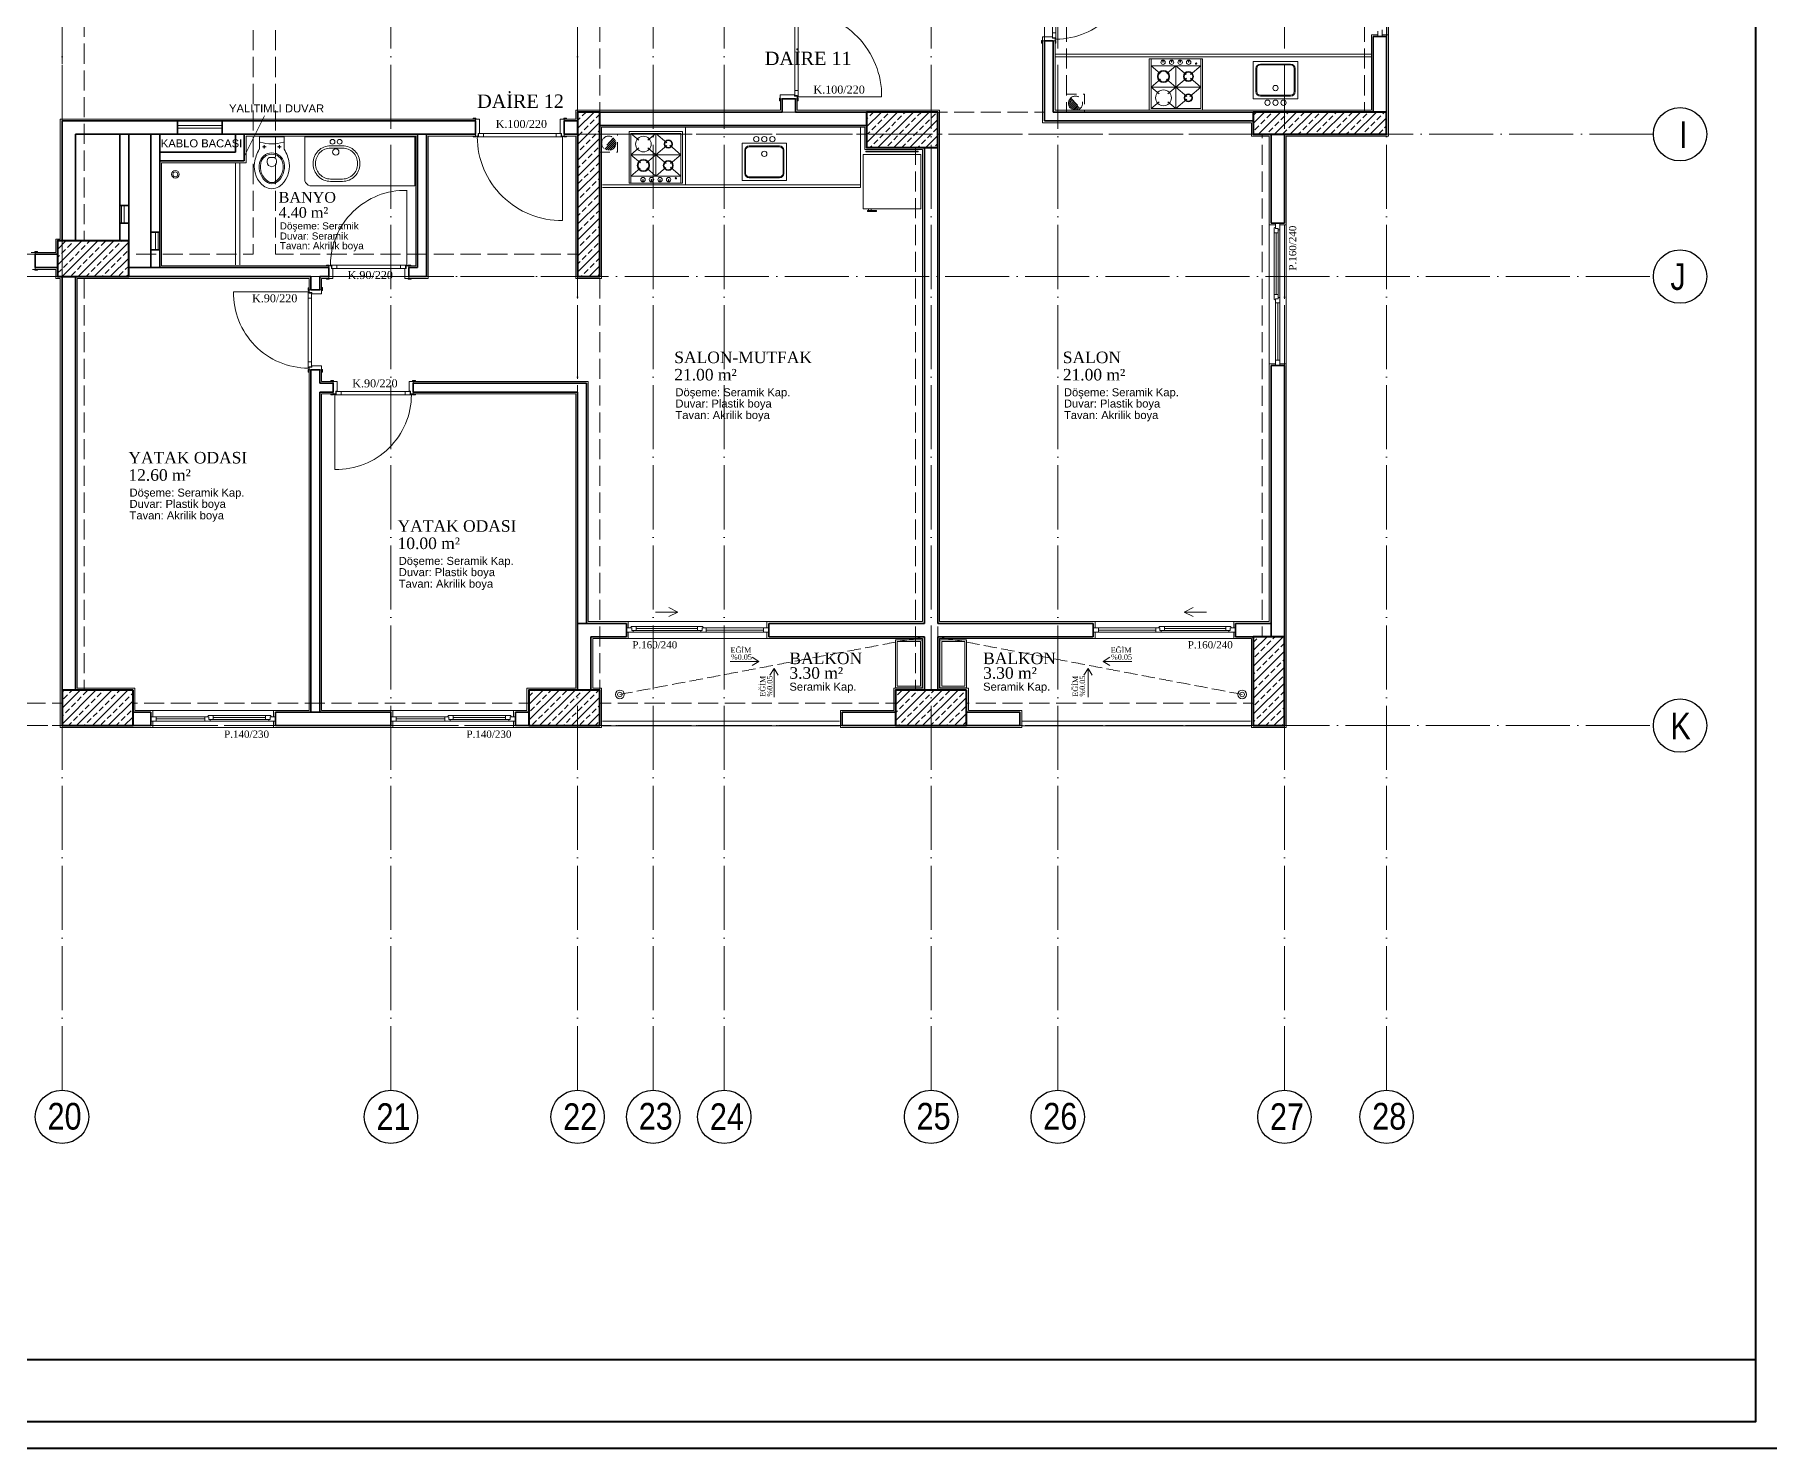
# Model space of a CAD drawing. Header units: millimetres. Extents: x 11587 to 81192, y -36083 to -25300.
# Drawn here: x 31860 to 33812, y -36083 to -34493 of the extents above; entities that cross this region are included whole.
import ezdxf

# ---------------------------------------------------------------- set-up
doc = ezdxf.new("R2010")
doc.units = ezdxf.units.MM
doc.linetypes.add('AKS', pattern=[30, 24, -3, 0, -3])
doc.linetypes.add('IZDUSUM1', pattern=[20, 7.5, -5, 7.5, 0])
for name, color, linetype, lineweight in [('rtm-aks balon', 20, 'Continuous', 25), ('rtm-aks balon yazı', 7, 'Continuous', 20), ('rtm-aks yeni', 7, 'AKS', 20), ('rtm-antet-02', 140, 'Continuous', 40), ('rtm-cam', 141, 'Continuous', 9), ('rtm-duv tugla', 22, 'Continuous', 35), ('rtm-izdusum-üst ince', 8, 'IZDUSUM1', 5), ('rtm-kapı-ahsap', 35, 'Continuous', 13), ('rtm-mhl-yazı-adı', 150, 'Continuous', 30), ('rtm-mhl-yazı-m2', 7, 'Continuous', 20), ('rtm-mhl-yazı-malzeme', 253, 'Continuous', 13), ('rtm-pen-ahsap', 35, 'Continuous', 13), ('rtm-plan katmanı-05', 205, 'Continuous', 20), ('rtm-plan katmanı-07', 135, 'Continuous', 9), ('rtm-sembol ok', 7, 'Continuous', 20), ('rtm-sıva', 252, 'Continuous', 15), ('rtm-tarama-betonarme', 51, 'Continuous', 15), ('rtm-tas_betonarme', 50, 'Continuous', 40), ('rtm-tefris vitrifiye', 9, 'Continuous', 9)]:
    doc.layers.add(name, color=color, linetype=linetype, lineweight=lineweight)
doc.styles.add('AKSYAZI', font='ARIALN.TTF')
doc.styles.add('ARIAL', font='times.ttf')
doc.styles.get("Standard").update_dxf_attribs({"font": 'arial.ttf'})
doc.styles.add('VAZ-OLCU', font='times.ttf', dxfattribs={"height": 60})
pattern_1 = [(45, (9316.351, 20249.116), (-8.980256, 8.980256), []), (45, (9325.331, 20249.116), (-8.980256, 8.980256), [6.35, -3.175])]

# ---------------------------------------------------------------- blocks, each defined once
blk = doc.blocks.new('KİRİŞA')
at = {"layer": 'rtm-izdusum-üst ince', "ltscale": 1.5}
for points in [[(21829.4, -54829.2), (21829.4, -54569.2)], [(21854.4, -54829.2), (21854.4, -54569.2)], [(22189.4, -54829.2), (22189.4, -54579.2)], [(22214.4, -54829.2), (22214.4, -54579.2)], [(23294.4, -54974.2), (23294.4, -54689.2)], [(23319.4, -54974.2), (23319.4, -54689.2)], [(22714.4, -54829.2), (22714.4, -54709.2)], [(22739.4, -54829.2), (22739.4, -54709.2)], [(23079.4, -54989.2), (23079.4, -54709.2)], [(23104.4, -54989.2), (23104.4, -54709.2)], [(21979.4, -54829.2), (22189.4, -54829.2)], [(22214.4, -54829.2), (22334.4, -54829.2)], [(22414.4, -54829.2), (22714.4, -54829.2)], [(21944.4, -55419.2), (21944.4, -54854.2)], [(21969.4, -55419.2), (21969.4, -54854.2)], [(21979.4, -54854.2), (22334.4, -54854.2)], [(22414.4, -54854.2), (22714.4, -54854.2)], [(22334.4, -55479.2), (22334.4, -54869.2)], [(22359.4, -55479.2), (22359.4, -54869.2)], [(22739.4, -54989.2), (23079.4, -54989.2)], [(23104.4, -54989.2), (23244.4, -54989.2)], [(23324.4, -54989.2), (23554.4, -54989.2)], [(22714.4, -55479.2), (22714.4, -55014.2)], [(22739.4, -55479.2), (22739.4, -55014.2)], [(22739.4, -55014.2), (23244.4, -55014.2)], [(23294.4, -55479.2), (23294.4, -55014.2)], [(23319.4, -55479.2), (23319.4, -55014.2)], [(23324.4, -55014.2), (23554.4, -55014.2)], [(21979.4, -55494.2), (22301.9, -55494.2)], [(22381.9, -55494.2), (22714.4, -55494.2)], [(22794.4, -55494.2), (23239.4, -55494.2)], [(23319.4, -55494.2), (23554.4, -55494.2)], [(21979.4, -55519.2), (22301.9, -55519.2)], [(22381.9, -55519.2), (22714.4, -55519.2)], [(22794.4, -55519.2), (23239.4, -55519.2)], [(23319.4, -55519.2), (23554.4, -55519.2)]]:
    blk.add_lwpolyline(points, dxfattribs=at)
blk = doc.blocks.new('rty')
at = {"layer": 'rtm-kapı-ahsap'}
for p, q in [((-58244.9, -62700.3), (-58243.8, -62700.3)), ((-58244.9, -62703.4), (-58244.9, -62700.3)), ((-58243.8, -62703.4), (-58244.9, -62703.4)), ((-58243.8, -62700.3), (-58243.8, -62703.4)), ((-58243.8, -62707.4), (-58243.8, -62702.9)), ((-58229.8, -62702.9), (-58243.8, -62702.9)), ((-58232.8, -62707.4), (-58243.8, -62707.4)), ((-58232.8, -62705.9), (-58232.8, -62707.4)), ((-58229.8, -62705.9), (-58232.8, -62705.9)), ((-58232.6, -62706.4), (-58232.6, -62789.4)), ((-58232.6, -62706.4), (-58229.7, -62706.4)), ((-58229.8, -62700.4), (-58229.8, -62703.4)), ((-58228.8, -62700.4), (-58229.8, -62700.4)), ((-58229.8, -62702.9), (-58229.8, -62705.9)), ((-58229.8, -62703.4), (-58228.8, -62703.4)), ((-58229.8, -62704.9), (-58228.8, -62704.9)), ((-58229.7, -62706.4), (-58229.7, -62704.9)), ((-58228.8, -62703.4), (-58228.8, -62700.4)), ((-58228.8, -62790.9), (-58228.8, -62704.9)), ((-58144.8, -62704.9), (-58228.8, -62704.9)), ((-58228.8, -62712), (-58232.6, -62712)), ((-58228.8, -62783.7), (-58232.6, -62783.7)), ((-58243.8, -62792.3), (-58244.9, -62792.3)), ((-58244.9, -62792.3), (-58244.9, -62795.4)), ((-58244.9, -62795.4), (-58243.8, -62795.4)), ((-58243.8, -62788.4), (-58243.8, -62792.9)), ((-58232.8, -62788.4), (-58243.8, -62788.4)), ((-58243.8, -62795.4), (-58243.8, -62792.3)), ((-58229.8, -62792.9), (-58243.8, -62792.9)), ((-58232.8, -62789.9), (-58232.8, -62788.4)), ((-58229.8, -62789.9), (-58232.8, -62789.9)), ((-58232.6, -62789.4), (-58229.7, -62789.4)), ((-58229.8, -62792.9), (-58229.8, -62789.9)), ((-58229.8, -62790.9), (-58228.8, -62790.9)), ((-58229.8, -62795.4), (-58229.8, -62792.3)), ((-58229.8, -62792.3), (-58228.8, -62792.3)), ((-58228.8, -62795.4), (-58229.8, -62795.4)), ((-58229.7, -62789.4), (-58229.7, -62790.9)), ((-58228.8, -62792.3), (-58228.8, -62795.4))]:
    blk.add_line(p, q, dxfattribs=at)
at = {"layer": 'rtm-kapı-ahsap', "const_width": 0.392}
blk.add_lwpolyline([(-58229.2, -62703.9, 1), (-58229.2, -62704.5, 1)], format="xyb", close=True, dxfattribs=at)
at = {"layer": 'rtm-kapı-ahsap'}
blk.add_arc((-58229.1, -62706.6), 84.3, 270.2011, 1.1472, dxfattribs=at)
blk = doc.blocks.new('K-100')
at = {"layer": 'rtm-kapı-ahsap'}
for p, q in [((-34308.1, -13702.2), (-34307, -13702.2)), ((-34308.1, -13705.4), (-34308.1, -13702.2)), ((-34307, -13705.4), (-34308.1, -13705.4)), ((-34307, -13702.2), (-34307, -13705.4)), ((-34307, -13709.3), (-34307, -13704.8)), ((-34288, -13704.8), (-34307, -13704.8)), ((-34291, -13709.3), (-34307, -13709.3)), ((-34288, -13707.8), (-34291, -13707.8)), ((-34291, -13707.8), (-34291, -13709.3)), ((-34290.8, -13801.3), (-34290.8, -13708.3)), ((-34290.8, -13708.3), (-34287.9, -13708.3)), ((-34287, -13713.9), (-34290.8, -13713.9)), ((-34288, -13702.3), (-34288, -13705.4)), ((-34287, -13702.3), (-34288, -13702.3)), ((-34288, -13704.8), (-34288, -13707.8)), ((-34288, -13705.4), (-34287, -13705.4)), ((-34288, -13706.8), (-34287, -13706.8)), ((-34287.9, -13708.3), (-34287.9, -13706.8)), ((-34287, -13705.4), (-34287, -13702.3)), ((-34287, -13706.8), (-34287, -13802.8)), ((-34307, -13804.2), (-34308.1, -13804.2)), ((-34308.1, -13804.2), (-34308.1, -13807.3)), ((-34308.1, -13807.3), (-34307, -13807.3)), ((-34307, -13800.3), (-34307, -13804.8)), ((-34291, -13800.3), (-34307, -13800.3)), ((-34307, -13807.3), (-34307, -13804.2)), ((-34288, -13804.8), (-34307, -13804.8)), ((-34291, -13801.8), (-34291, -13800.3)), ((-34288, -13801.8), (-34291, -13801.8)), ((-34287, -13795.6), (-34290.8, -13795.6)), ((-34290.8, -13801.3), (-34287.9, -13801.3)), ((-34288, -13804.8), (-34288, -13801.8)), ((-34288, -13802.8), (-34287, -13802.8)), ((-34288, -13807.3), (-34288, -13804.2)), ((-34288, -13804.2), (-34287, -13804.2)), ((-34287, -13807.3), (-34288, -13807.3)), ((-34287.9, -13801.3), (-34287.9, -13802.8)), ((-34193, -13802.8), (-34287, -13802.8)), ((-34287, -13804.2), (-34287, -13807.3))]:
    blk.add_line(p, q, dxfattribs=at)
at = {"layer": 'rtm-kapı-ahsap', "const_width": 0.392}
blk.add_lwpolyline([(-34287.4, -13803.7, -1), (-34287.4, -13803.1, -1)], format="xyb", close=True, dxfattribs=at)
at = {"layer": 'rtm-kapı-ahsap'}
blk.add_arc((-34287.9, -13801.7), 94.9, 359.3332, 89.4605, dxfattribs=at)

msp = doc.modelspace()

# ---------------------------------------------------------------- hatches: boundary and pattern name
at = {"layer": 'rtm-izdusum-üst ince', "ltscale": 1.5}
h = msp.add_hatch(dxfattribs=at)
h.set_pattern_fill('ANSI31', color=256, scale=0.5, angle=180, style=0)
h.set_pattern_definition([(225, (32730.1749, -32985.134), (1.122532, -1.122532), [])])
edge = h.paths.add_edge_path()
edge.add_arc((33031.19, -34570.13), 8, 492.76259, 672.76259)
edge.add_line((33036.62, -34576.01), (33025.76, -34564.26))
h = msp.add_hatch(dxfattribs=at)
h.set_pattern_fill('ANSI31', color=256, scale=0.5, angle=180, style=0)
h.set_pattern_definition([(225, (27255.5832, -34455.134), (1.122532, -1.122532), [])])
edge = h.paths.add_edge_path()
edge.add_arc((32506.19, -34615.13), 8, 227.23741, 407.23741, ccw=False)
edge.add_line((32500.76, -34621.01), (32511.62, -34609.26))
at = {"layer": 'rtm-tarama-betonarme'}
h = msp.add_hatch(dxfattribs=at)
h.set_pattern_fill('ANSI33', color=256, scale=2, style=0)
h.set_pattern_definition(pattern_1)
h.paths.add_polyline_path([(32496.19, -34765.13), (32496.19, -34580.13), (32471.19, -34580.13), (32471.19, -34765.13)])
h = msp.add_hatch(dxfattribs=at)
h.set_pattern_fill('ANSI33', color=256, scale=2, style=0)
h.set_pattern_definition(pattern_1)
h.paths.add_polyline_path([(32876.19, -34620.13), (32876.19, -34580.13), (32796.19, -34580.13), (32796.19, -34620.13)])
h = msp.add_hatch(dxfattribs=at)
h.set_pattern_fill('ANSI33', color=256, scale=2, style=0)
h.set_pattern_definition(pattern_1)
h.paths.add_polyline_path([(33381.19, -34580.13), (33231.19, -34580.13), (33231.19, -34605.13), (33381.19, -34605.13)])
h = msp.add_hatch(dxfattribs=at)
h.set_pattern_fill('ANSI33', color=256, scale=2, style=0)
h.set_pattern_definition(pattern_1)
h.paths.add_polyline_path([(31886.19, -34765.13), (31966.19, -34765.13), (31966.19, -34725.13), (31886.19, -34725.13)])
h = msp.add_hatch(dxfattribs=at)
h.set_pattern_fill('ANSI33', color=256, scale=2, style=0)
h.set_pattern_definition(pattern_1)
h.paths.add_polyline_path([(33266.19, -35170.13), (33231.19, -35170.13), (33231.19, -35270.13), (33266.19, -35270.13)])
h = msp.add_hatch(dxfattribs=at)
h.set_pattern_fill('ANSI33', color=256, scale=2, style=0)
h.set_pattern_definition(pattern_1)
h.paths.add_polyline_path([(31891.19, -35270.13), (31971.19, -35270.13), (31971.19, -35230.13), (31891.19, -35230.13)])
h = msp.add_hatch(dxfattribs=at)
h.set_pattern_fill('ANSI33', color=256, scale=2, style=0)
h.set_pattern_definition(pattern_1)
h.paths.add_polyline_path([(32416.19, -35270.13), (32496.19, -35270.13), (32496.19, -35230.13), (32416.19, -35230.13)])
h = msp.add_hatch(dxfattribs=at)
h.set_pattern_fill('ANSI33', color=256, scale=2, style=0)
h.set_pattern_definition(pattern_1)
h.paths.add_polyline_path([(32908.69, -35270.13), (32908.69, -35230.13), (32828.69, -35230.13), (32828.69, -35270.13)])

# ---------------------------------------------------------------- linework, layer by layer
at = {"layer": 'rtm-aks balon'}
for centre in [(33711.19, -34605.13), (33711.19, -34765.13), (33711.19, -35270.13), (31891.19, -35710.13), (32261.19, -35710.13), (32471.19, -35710.13), (32556.19, -35710.13), (32636.19, -35710.13), (32868.69, -35710.13), (33011.19, -35710.13), (33266.19, -35710.13), (33381.19, -35710.13)]:
    msp.add_circle(centre, 30, dxfattribs=at)
at = {"layer": 'rtm-aks yeni', "ltscale": 3}
for p, q in [((31891.19, -35680.13), (31891.19, -31980.13)), ((32261.19, -35680.13), (32261.19, -31980.13)), ((32471.19, -35680.13), (32471.19, -31980.13)), ((32556.19, -35680.13), (32556.19, -31980.13)), ((32636.19, -35680.13), (32636.19, -31980.13)), ((32868.69, -35680.13), (32868.69, -31980.13)), ((33011.19, -35680.13), (33011.19, -31980.13)), ((33266.19, -35680.13), (33266.19, -31980.13)), ((33381.19, -35680.13), (33381.19, -31980.13)), ((33681.19, -34605.13), (32471.19, -34605.13)), ((25316.19, -34765.13), (33681.19, -34765.13)), ((25316.19, -35270.13), (33681.19, -35270.13))]:
    msp.add_line(p, q, dxfattribs=at)
at = {"layer": 'rtm-antet-02'}
for points in [[(25171.61, -31582.89), (25171.61, -36082.89), (33826.61, -36082.89), (33826.61, -31582.89), (25171.61, -31582.89)], [(25201.61, -35982.89), (33796.61, -35982.89)]]:
    msp.add_lwpolyline(points, dxfattribs=at)
msp.add_lwpolyline([(25201.61, -31612.89), (25201.61, -36052.89), (33796.61, -36052.89), (33796.61, -31612.89)], close=True, dxfattribs=at)
at = {"layer": 'rtm-cam'}
for p, q in [((33256.94, -34716.13), (33256.94, -34785.13)), ((33258.69, -34794.63), (33258.69, -34859.13)), ((32537.19, -35160.88), (32606.19, -35160.88)), ((32615.69, -35162.63), (32680.19, -35162.63)), ((33121.69, -35162.63), (33057.19, -35162.63)), ((33200.19, -35160.88), (33131.19, -35160.88)), ((32051.69, -35262.63), (31997.19, -35262.63)), ((32120.19, -35260.88), (32061.19, -35260.88)), ((32321.69, -35262.63), (32267.19, -35262.63)), ((32390.19, -35260.88), (32331.19, -35260.88))]:
    msp.add_line(p, q, dxfattribs=at)
at = {"layer": 'rtm-duv tugla'}
for points in [[(33366.19, -34580.13), (33366.19, -34495.13)], [(33366.19, -34495.13), (33381.19, -34495.13)], [(33381.19, -34580.13), (33381.19, -34495.13)], [(32996.19, -34590.13), (32996.19, -34500.13)], [(32996.19, -34500.13), (33006.19, -34500.13)], [(33006.19, -34580.13), (33006.19, -34500.13)], [(32701.19, -34580.13), (32701.19, -34565.13)], [(32716.19, -34565.13), (32701.19, -34565.13)], [(32716.19, -34580.13), (32716.19, -34565.13)], [(31891.19, -34725.13), (31891.19, -34590.13)], [(31891.19, -34590.13), (32356.19, -34590.13)], [(32021.19, -34605.13), (32021.19, -34590.13)], [(32071.19, -34605.13), (32071.19, -34590.13)], [(32356.19, -34605.13), (32356.19, -34590.13)], [(32456.19, -34590.13), (32471.19, -34590.13)], [(32456.19, -34605.13), (32456.19, -34590.13)], [(32701.19, -34580.13), (32496.19, -34580.13)], [(32796.19, -34580.13), (32716.19, -34580.13)], [(33231.19, -34590.13), (32996.19, -34590.13)], [(33231.19, -34580.13), (33006.19, -34580.13)], [(31906.19, -34725.13), (31906.19, -34605.13)], [(31906.19, -34605.13), (32356.19, -34605.13)], [(31956.19, -34725.13), (31956.19, -34605.13)], [(31966.19, -34725.13), (31966.19, -34605.13)], [(31991.19, -34605.13), (31991.19, -34755.13)], [(32001.19, -34605.13), (32001.19, -34755.13)], [(32086.19, -34625.13), (32086.19, -34605.13)], [(32096.19, -34635.13), (32096.19, -34605.13)], [(32291.19, -34755.13), (32291.19, -34605.13)], [(32301.19, -34765.13), (32301.19, -34605.13)], [(32456.19, -34605.13), (32471.19, -34605.13)], [(32796.19, -34595.13), (32496.19, -34595.13)], [(33251.19, -34605.13), (33251.19, -34705.13)], [(33266.19, -34605.13), (33266.19, -34705.13)], [(32001.19, -34625.13), (32086.19, -34625.13)], [(32861.19, -34620.13), (32861.19, -35155.13)], [(32876.19, -34620.13), (32876.19, -35155.13)], [(32001.19, -34635.13), (32096.19, -34635.13)], [(31966.19, -34685.13), (31956.19, -34685.13)], [(31966.19, -34705.13), (31956.19, -34705.13)], [(33266.19, -34705.13), (33251.19, -34705.13)], [(31991.19, -34715.13), (32001.19, -34715.13)], [(31861.19, -34740.13), (31886.19, -34740.13)], [(31861.19, -34740.13), (31861.19, -34755.13)], [(31991.19, -34735.13), (32001.19, -34735.13)], [(31861.19, -34755.13), (31886.19, -34755.13)], [(31891.19, -35230.13), (31891.19, -34765.13)], [(31906.19, -35230.13), (31906.19, -34765.13)], [(31966.19, -34755.13), (32191.19, -34755.13)], [(31966.19, -34765.13), (32171.19, -34765.13)], [(32171.19, -34780.13), (32171.19, -34765.13)], [(32181.19, -34765.13), (32191.19, -34765.13)], [(32181.19, -34780.13), (32181.19, -34765.13)], [(32191.19, -34765.13), (32191.19, -34755.13)], [(32281.19, -34755.13), (32291.19, -34755.13)], [(32281.19, -34765.13), (32281.19, -34755.13)], [(32281.19, -34765.13), (32301.19, -34765.13)], [(32181.19, -34780.13), (32171.19, -34780.13)], [(33266.19, -34865.13), (33251.19, -34865.13)], [(33251.19, -34865.13), (33251.19, -35170.13)], [(33266.19, -34865.13), (33266.19, -35170.13)], [(32171.19, -35255.13), (32171.19, -34870.13)], [(32181.19, -34870.13), (32171.19, -34870.13)], [(32181.19, -34885.13), (32181.19, -34870.13)], [(32181.19, -34885.13), (32181.19, -34870.13)], [(32196.19, -34885.13), (32181.19, -34885.13)], [(32196.19, -34885.13), (32196.19, -34895.13)], [(32481.19, -34885.13), (32286.19, -34885.13)], [(32286.19, -34885.13), (32286.19, -34895.13)], [(32481.19, -35155.13), (32481.19, -34885.13)], [(32196.19, -34895.13), (32181.19, -34895.13)], [(32181.19, -35255.13), (32181.19, -34895.13)], [(32471.19, -34895.13), (32286.19, -34895.13)], [(32471.19, -35155.13), (32471.19, -34895.13)], [(32471.19, -35155.13), (32526.19, -35155.13)], [(32471.19, -35155.13), (32471.19, -35230.13)], [(32526.19, -35170.13), (32526.19, -35155.13)], [(32686.19, -35155.13), (32861.19, -35155.13)], [(32686.19, -35170.13), (32686.19, -35155.13)], [(33051.19, -35155.13), (32876.19, -35155.13)], [(33051.19, -35170.13), (33051.19, -35155.13)], [(33251.19, -35155.13), (33211.19, -35155.13)], [(33211.19, -35170.13), (33211.19, -35155.13)], [(32486.19, -35170.13), (32526.19, -35170.13)], [(32486.19, -35170.13), (32486.19, -35230.13)], [(32686.19, -35170.13), (32861.19, -35170.13)], [(32861.19, -35170.13), (32861.19, -35230.13)], [(32876.19, -35170.13), (32876.19, -35230.13)], [(33051.19, -35170.13), (32876.19, -35170.13)], [(33251.19, -35170.13), (33211.19, -35170.13)], [(31991.19, -35255.13), (31971.19, -35255.13)], [(31991.19, -35255.13), (31991.19, -35270.13)], [(32261.19, -35255.13), (32131.19, -35255.13)], [(32131.19, -35255.13), (32131.19, -35270.13)], [(32261.19, -35255.13), (32261.19, -35270.13)], [(32416.19, -35255.13), (32401.19, -35255.13)], [(32401.19, -35255.13), (32401.19, -35270.13)], [(32828.69, -35270.13), (32768.69, -35270.13), (32768.69, -35255.13), (32828.69, -35255.13)], [(32908.69, -35270.13), (32968.69, -35270.13), (32968.69, -35255.13), (32908.69, -35255.13)], [(31991.19, -35270.13), (31971.19, -35270.13)], [(32261.19, -35270.13), (32131.19, -35270.13)], [(32416.19, -35270.13), (32401.19, -35270.13)]]:
    msp.add_lwpolyline(points, dxfattribs=at)
at = {"layer": 'rtm-izdusum-üst ince', "ltscale": 1.5}
for points in [[(33021.19, -34580.13), (33021.19, -34560.13), (33041.19, -34560.13), (33041.19, -34580.13), (33021.19, -34580.13)], [(33025.76, -34564.26), (33036.62, -34576.01)], [(32516.19, -34625.13), (32516.19, -34605.13), (32496.19, -34605.13), (32496.19, -34625.13), (32516.19, -34625.13)], [(32511.62, -34609.26), (32500.76, -34621.01)]]:
    msp.add_lwpolyline(points, dxfattribs=at)
at = {"layer": 'rtm-izdusum-üst ince'}
for points in [[(32861.19, -35170.13), (32518.69, -35235.13)], [(32876.19, -35170.13), (33218.69, -35235.13)]]:
    msp.add_lwpolyline(points, dxfattribs=at)
at = {"layer": 'rtm-izdusum-üst ince', "ltscale": 1.5}
for centre in [(33031.19, -34570.13), (32506.19, -34615.13)]:
    msp.add_circle(centre, 8, dxfattribs=at)
at = {"layer": 'rtm-kapı-ahsap'}
for p, q in [((31856.69, -34738.13), (31861.19, -34738.13)), ((31860.62, -34738.13), (31860.62, -34736.98)), ((31860.62, -34736.98), (31863.74, -34736.98)), ((31863.74, -34738.13), (31860.62, -34738.13)), ((31861.19, -34757.13), (31861.19, -34738.13)), ((31863.74, -34736.98), (31863.74, -34738.13)), ((31861.19, -34757.13), (31858.19, -34757.13)), ((31863.69, -34757.13), (31860.62, -34757.13)), ((31860.62, -34757.13), (31860.62, -34758.11)), ((31860.62, -34758.11), (31863.69, -34758.11)), ((31863.69, -34758.11), (31863.69, -34757.13))]:
    msp.add_line(p, q, dxfattribs=at)
for points in [[(32071.19, -34595.13), (32021.19, -34595.13)], [(32071.19, -34598.13), (32021.19, -34598.13)], [(31958.19, -34705.13), (31958.19, -34685.13)], [(31961.19, -34705.13), (31961.19, -34685.13)], [(31996.19, -34735.13), (31996.19, -34715.13)], [(31999.19, -34735.13), (31999.19, -34715.13)]]:
    msp.add_lwpolyline(points, dxfattribs=at)
at = {"layer": 'rtm-pen-ahsap'}
for p, q in [((33371.19, -34495.13), (33371.19, -34489.13)), ((33376.19, -34487.63), (33376.19, -34495.13)), ((33254.69, -34710.5), (33254.69, -34716.13)), ((33256.19, -34705.13), (33256.19, -34711.13)), ((33261.19, -34712.63), (33261.19, -34705.13)), ((33254.69, -34785.13), (33254.69, -34716.13)), ((33259.19, -34716.13), (33254.69, -34716.13)), ((33259.19, -34711.13), (33256.19, -34711.13)), ((33259.19, -34711.13), (33259.19, -34716.13)), ((33261.19, -34712.63), (33259.19, -34712.63)), ((33259.19, -34785.13), (33259.19, -34716.13)), ((33254.69, -34790.77), (33254.69, -34785.13)), ((33259.19, -34785.13), (33254.69, -34785.13)), ((33259.19, -34790.13), (33259.19, -34785.13)), ((33259.19, -34788.63), (33261.19, -34788.63)), ((33261.19, -34796.13), (33261.19, -34788.63)), ((33256.19, -34790.13), (33256.19, -34794.63)), ((33259.19, -34790.13), (33256.19, -34790.13)), ((33256.19, -34854.13), (33256.19, -34794.63)), ((33261.19, -34794.63), (33256.19, -34794.63)), ((33261.19, -34796.13), (33261.19, -34865.13)), ((33256.19, -34854.13), (33256.19, -34859.77)), ((33261.19, -34859.13), (33256.19, -34859.13)), ((33256.19, -34865.13), (33256.19, -34859.13)), ((32531.56, -35158.63), (32537.19, -35158.63)), ((32606.19, -35158.63), (32537.19, -35158.63)), ((32537.19, -35163.13), (32537.19, -35158.63)), ((32611.83, -35158.63), (32606.19, -35158.63)), ((32606.19, -35163.13), (32606.19, -35158.63)), ((33125.56, -35158.63), (33131.19, -35158.63)), ((33131.19, -35158.63), (33200.19, -35158.63)), ((33131.19, -35163.13), (33131.19, -35158.63)), ((33205.83, -35158.63), (33200.19, -35158.63)), ((33200.19, -35163.13), (33200.19, -35158.63)), ((32526.19, -35160.13), (32532.19, -35160.13)), ((32533.69, -35165.13), (32526.19, -35165.13)), ((32532.19, -35163.13), (32532.19, -35160.13)), ((32532.19, -35163.13), (32537.19, -35163.13)), ((32533.69, -35165.13), (32533.69, -35163.13)), ((32606.19, -35163.13), (32537.19, -35163.13)), ((32611.19, -35163.13), (32606.19, -35163.13)), ((32609.69, -35163.13), (32609.69, -35165.13)), ((32617.19, -35165.13), (32609.69, -35165.13)), ((32611.19, -35160.13), (32615.69, -35160.13)), ((32611.19, -35163.13), (32611.19, -35160.13)), ((32675.19, -35160.13), (32615.69, -35160.13)), ((32615.69, -35165.13), (32615.69, -35160.13)), ((32617.19, -35165.13), (32686.19, -35165.13)), ((32675.19, -35160.13), (32680.83, -35160.13)), ((32680.19, -35165.13), (32680.19, -35160.13)), ((32686.19, -35160.13), (32680.19, -35160.13)), ((33051.19, -35160.13), (33057.19, -35160.13)), ((33120.19, -35165.13), (33051.19, -35165.13)), ((33062.19, -35160.13), (33056.56, -35160.13)), ((33057.19, -35165.13), (33057.19, -35160.13)), ((33062.19, -35160.13), (33121.69, -35160.13)), ((33120.19, -35165.13), (33127.69, -35165.13)), ((33126.19, -35160.13), (33121.69, -35160.13)), ((33121.69, -35165.13), (33121.69, -35160.13)), ((33126.19, -35163.13), (33126.19, -35160.13)), ((33126.19, -35163.13), (33131.19, -35163.13)), ((33127.69, -35163.13), (33127.69, -35165.13)), ((33131.19, -35163.13), (33200.19, -35163.13)), ((33205.19, -35163.13), (33200.19, -35163.13)), ((33203.69, -35165.13), (33203.69, -35163.13)), ((33203.69, -35165.13), (33211.19, -35165.13)), ((33211.19, -35160.13), (33205.19, -35160.13)), ((33205.19, -35163.13), (33205.19, -35160.13)), ((31991.19, -35260.13), (31997.19, -35260.13)), ((32050.19, -35265.13), (31991.19, -35265.13)), ((32002.19, -35260.13), (31996.56, -35260.13)), ((31997.19, -35265.13), (31997.19, -35260.13)), ((32002.19, -35260.13), (32051.69, -35260.13)), ((32050.19, -35265.13), (32057.69, -35265.13)), ((32056.19, -35260.13), (32051.69, -35260.13)), ((32051.69, -35265.13), (32051.69, -35260.13)), ((32055.56, -35258.63), (32061.19, -35258.63)), ((32056.19, -35263.13), (32056.19, -35260.13)), ((32056.19, -35263.13), (32061.19, -35263.13)), ((32057.69, -35263.13), (32057.69, -35265.13)), ((32061.19, -35258.63), (32120.19, -35258.63)), ((32061.19, -35263.13), (32061.19, -35258.63)), ((32061.19, -35263.13), (32120.19, -35263.13)), ((32125.83, -35258.63), (32120.19, -35258.63)), ((32120.19, -35263.13), (32120.19, -35258.63)), ((32125.19, -35263.13), (32120.19, -35263.13)), ((32123.69, -35265.13), (32123.69, -35263.13)), ((32123.69, -35265.13), (32131.19, -35265.13)), ((32131.19, -35260.13), (32125.19, -35260.13)), ((32125.19, -35263.13), (32125.19, -35260.13)), ((32261.19, -35260.13), (32267.19, -35260.13)), ((32320.19, -35265.13), (32261.19, -35265.13)), ((32272.19, -35260.13), (32266.56, -35260.13)), ((32267.19, -35265.13), (32267.19, -35260.13)), ((32272.19, -35260.13), (32321.69, -35260.13)), ((32320.19, -35265.13), (32327.69, -35265.13)), ((32326.19, -35260.13), (32321.69, -35260.13)), ((32321.69, -35265.13), (32321.69, -35260.13)), ((32325.56, -35258.63), (32331.19, -35258.63)), ((32326.19, -35263.13), (32326.19, -35260.13)), ((32326.19, -35263.13), (32331.19, -35263.13)), ((32327.69, -35263.13), (32327.69, -35265.13)), ((32331.19, -35258.63), (32390.19, -35258.63)), ((32331.19, -35263.13), (32331.19, -35258.63)), ((32331.19, -35263.13), (32390.19, -35263.13)), ((32395.83, -35258.63), (32390.19, -35258.63)), ((32390.19, -35263.13), (32390.19, -35258.63)), ((32395.19, -35263.13), (32390.19, -35263.13)), ((32393.69, -35265.13), (32393.69, -35263.13)), ((32393.69, -35265.13), (32401.19, -35265.13)), ((32401.19, -35260.13), (32395.19, -35260.13)), ((32395.19, -35263.13), (32395.19, -35260.13))]:
    msp.add_line(p, q, dxfattribs=at)
for points in [[(33254.69, -34710.5), (33256.19, -34709.63)], [(33254.69, -34790.77), (33256.19, -34791.64)], [(32531.56, -35158.63), (32530.69, -35160.13)], [(32611.83, -35158.63), (32612.69, -35160.13)], [(33125.56, -35158.63), (33124.69, -35160.13)], [(33205.83, -35158.63), (33206.69, -35160.13)], [(32055.56, -35258.63), (32054.69, -35260.13)], [(32125.83, -35258.63), (32126.69, -35260.13)], [(32325.56, -35258.63), (32324.69, -35260.13)], [(32395.83, -35258.63), (32396.69, -35260.13)]]:
    msp.add_lwpolyline(points, dxfattribs=at)
at = {"layer": 'rtm-plan katmanı-05', "ltscale": 0.6}
for points in [[(33383.19, -34357.13), (33383.19, -34493.13)], [(33249.19, -34707.13), (33249.19, -34863.13)], [(33268.19, -34707.13), (33268.19, -34863.13)], [(32684.19, -35153.13), (32528.19, -35153.13)], [(33053.19, -35153.13), (33209.19, -35153.13)], [(32684.19, -35172.13), (32528.19, -35172.13)], [(33053.19, -35172.13), (33209.19, -35172.13)], [(31993.19, -35253.13), (32129.19, -35253.13)], [(32263.19, -35253.13), (32399.19, -35253.13)], [(31993.19, -35272.13), (32129.19, -35272.13)], [(32263.19, -35272.13), (32399.19, -35272.13)]]:
    msp.add_lwpolyline(points, dxfattribs=at)
at = {"layer": 'rtm-plan katmanı-05'}
for points in [[(32765.69, -35265.21), (32499.19, -35265.21)], [(32765.69, -35270.21), (32499.19, -35270.21)], [(32971.69, -35265.21), (33228.19, -35265.21)], [(32971.69, -35270.21), (33228.19, -35270.21)]]:
    msp.add_lwpolyline(points, dxfattribs=at)
for centre, radius in [((32518.69, -35235.13), 5), ((32518.69, -35235.13), 2.5), ((33218.69, -35235.13), 5), ((33218.69, -35235.13), 2.5)]:
    msp.add_circle(centre, radius, dxfattribs=at)
at = {"layer": 'rtm-plan katmanı-07'}
for points in [[(32095.58, -34630.99), (32119.1, -34584.56)], [(33261.19, -34788.63), (33261.19, -34712.63)], [(32609.69, -35165.13), (32533.69, -35165.13)], [(33127.69, -35165.13), (33203.69, -35165.13)], [(32057.69, -35265.13), (32123.69, -35265.13)], [(32327.69, -35265.13), (32393.69, -35265.13)]]:
    msp.add_lwpolyline(points, dxfattribs=at)
at = {"layer": 'rtm-sembol ok'}
for points in [[(32583.94, -35142.45), (32573.94, -35137.45)], [(33153.44, -35142.45), (33163.44, -35137.45)], [(32558.94, -35142.45), (32583.94, -35142.45)], [(32583.94, -35142.45), (32573.94, -35147.45)], [(33178.44, -35142.45), (33153.44, -35142.45)], [(33153.44, -35142.45), (33163.44, -35147.45)], [(32642.67, -35197.92), (32675, -35197.92)], [(32675, -35197.92), (32667.59, -35193.25)], [(32675, -35197.92), (32667.59, -35202.59)], [(33062.39, -35197.92), (33069.79, -35193.25)], [(33094.71, -35197.92), (33062.39, -35197.92)], [(33062.39, -35197.92), (33069.79, -35202.59)], [(32692.1, -35205.87), (32687.44, -35213.27)], [(32692.1, -35238.2), (32692.1, -35205.87)], [(32692.1, -35205.87), (32696.77, -35213.27)], [(33045.28, -35205.87), (33040.61, -35213.27)], [(33045.28, -35238.2), (33045.28, -35205.87)], [(33045.28, -35205.87), (33049.95, -35213.27)]]:
    msp.add_lwpolyline(points, dxfattribs=at)
at = {"layer": 'rtm-sıva'}
for points in [[(33008.19, -34500.13), (33008.19, -34578.13), (33364.19, -34578.13), (33364.19, -34493.13), (33371.19, -34493.13)], [(33376.19, -34493.13), (33383.19, -34493.13), (33383.19, -34607.13), (33268.19, -34607.13), (33268.19, -34707.13)], [(33249.19, -34707.13), (33249.19, -34607.13), (33229.19, -34607.13), (33229.19, -34592.13), (32994.19, -34592.13), (32994.19, -34500.13)], [(32699.19, -34565.13), (32699.19, -34578.13), (32469.19, -34578.13), (32469.19, -34588.13), (32456.19, -34588.13)], [(32718.19, -34565.13), (32718.19, -34578.13), (32878.19, -34578.13), (32878.19, -35153.13), (33053.19, -35153.13), (33053.19, -35160.13)], [(32356.19, -34588.13), (31889.19, -34588.13), (31889.19, -34723.13), (31884.19, -34723.13), (31884.19, -34738.13)], [(32003.19, -34637.13), (32098.19, -34637.13), (32098.19, -34607.13)], [(32281.19, -34753.13), (32289.19, -34753.13), (32289.19, -34607.13), (32098.19, -34607.13)], [(32356.19, -34607.13), (32303.19, -34607.13), (32303.19, -34767.13), (32281.19, -34767.13)], [(32456.19, -34607.13), (32469.19, -34607.13), (32469.19, -34767.13), (32498.19, -34767.13), (32498.19, -34597.13), (32794.19, -34597.13), (32794.19, -34622.13), (32859.19, -34622.13), (32859.19, -35153.13), (32684.19, -35153.13), (32684.19, -35160.13)], [(32003.19, -34637.13), (32003.19, -34753.13), (32191.19, -34753.13)], [(33256.19, -34707.13), (33249.19, -34707.13)], [(33268.19, -34707.13), (33261.19, -34707.13)], [(31861.19, -34738.13), (31884.19, -34738.13)], [(31861.19, -34757.13), (31884.19, -34757.13)], [(31884.19, -34757.13), (31884.19, -34767.13), (31889.19, -34767.13), (31889.19, -35272.13)], [(32169.19, -34767.13), (31908.19, -34767.13), (31908.19, -35228.13), (31973.19, -35228.13), (31973.19, -35253.13), (31993.19, -35253.13), (31993.19, -35260.13)], [(32169.19, -34767.13), (32169.19, -34780.13)], [(32191.19, -34767.13), (32183.19, -34767.13), (32183.19, -34780.13)], [(33209.19, -35160.13), (33209.19, -35153.13), (33249.19, -35153.13), (33249.19, -34863.13)], [(33268.19, -34863.13), (33268.19, -35272.13), (33229.19, -35272.13), (33229.19, -35172.13), (33209.19, -35172.13), (33209.19, -35165.13)], [(33256.19, -34863.13), (33249.19, -34863.13)], [(33268.19, -34863.13), (33261.19, -34863.13)], [(32169.19, -34870.13), (32169.19, -35253.13), (32129.19, -35253.13), (32129.19, -35260.13)], [(32183.19, -34870.13), (32183.19, -34883.13), (32196.19, -34883.13)], [(32528.19, -35160.13), (32528.19, -35153.13), (32483.19, -35153.13), (32483.19, -34883.13), (32286.19, -34883.13)], [(32196.19, -34897.13), (32183.19, -34897.13), (32183.19, -35253.13), (32263.19, -35253.13), (32263.19, -35260.13)], [(32399.19, -35260.13), (32399.19, -35253.13), (32414.19, -35253.13), (32414.19, -35228.13), (32469.19, -35228.13), (32469.19, -34897.13), (32286.19, -34897.13)], [(32528.19, -35165.13), (32528.19, -35172.13), (32488.19, -35172.13), (32488.19, -35228.13), (32498.19, -35228.13), (32498.19, -35272.13), (32399.19, -35272.13), (32399.19, -35265.13)], [(33053.19, -35165.13), (33053.19, -35172.13), (32878.19, -35172.13), (32878.19, -35228.13), (32910.69, -35228.13), (32910.69, -35253.13), (32970.69, -35253.13), (32970.69, -35272.13), (32766.69, -35272.13), (32766.69, -35253.13), (32826.69, -35253.13), (32826.69, -35228.13), (32859.19, -35228.13), (32859.19, -35172.13), (32684.19, -35172.13), (32684.19, -35165.13)], [(31993.19, -35265.13), (31993.19, -35272.13), (31889.19, -35272.13)], [(32263.19, -35265.13), (32263.19, -35272.13), (32129.19, -35272.13), (32129.19, -35265.13)]]:
    msp.add_lwpolyline(points, dxfattribs=at)
at = {"layer": 'rtm-tas_betonarme'}
for points in [[(32496.19, -34580.13), (32471.19, -34580.13), (32471.19, -34765.13), (32496.19, -34765.13)], [(32876.19, -34580.13), (32796.19, -34580.13), (32796.19, -34620.13), (32876.19, -34620.13)], [(33381.19, -34580.13), (33231.19, -34580.13), (33231.19, -34605.13), (33381.19, -34605.13)], [(31966.19, -34725.13), (31886.19, -34725.13), (31886.19, -34765.13), (31966.19, -34765.13)], [(33266.19, -35170.13), (33231.19, -35170.13), (33231.19, -35270.13), (33266.19, -35270.13)], [(31971.19, -35230.13), (31891.19, -35230.13), (31891.19, -35270.13), (31971.19, -35270.13)], [(32496.19, -35230.13), (32416.19, -35230.13), (32416.19, -35270.13), (32496.19, -35270.13)], [(32908.69, -35230.13), (32828.69, -35230.13), (32828.69, -35270.13), (32908.69, -35270.13)]]:
    msp.add_lwpolyline(points, close=True, dxfattribs=at)
at = {"layer": 'rtm-tefris vitrifiye'}
for p, q in [((33364.19, -34515.13), (33009.19, -34515.13)), ((33174.17, -34520.13), (33114.17, -34520.13)), ((33116.17, -34528.13), (33116.17, -34520.13)), ((33126.39, -34536.9), (33116.17, -34528.13)), ((33172.17, -34528.13), (33116.17, -34528.13)), ((33116.17, -34576.13), (33116.17, -34528.13)), ((33129.45, -34521.65), (33129.45, -34524.11)), ((33129.45, -34524.11), (33129.99, -34524.11)), ((33129.99, -34524.11), (33129.99, -34521.65)), ((33133.88, -34536.95), (33144.17, -34528.13)), ((33139.03, -34521.65), (33139.03, -34524.11)), ((33139.03, -34524.11), (33139.57, -34524.11)), ((33139.57, -34524.11), (33139.57, -34521.65)), ((33155.54, -34537.88), (33144.17, -34528.13)), ((33144.17, -34576.13), (33144.17, -34528.13)), ((33148.62, -34521.65), (33148.62, -34524.11)), ((33148.62, -34524.11), (33149.16, -34524.11)), ((33149.16, -34524.11), (33149.16, -34521.65)), ((33158.21, -34521.65), (33158.21, -34524.11)), ((33158.21, -34524.11), (33158.74, -34524.11)), ((33158.74, -34524.11), (33158.74, -34521.65)), ((33160.64, -34538.01), (33172.17, -34528.13)), ((33172.17, -34576.13), (33172.17, -34520.13)), ((33174.17, -34578.13), (33174.17, -34520.13)), ((33231.19, -34523.13), (33231.19, -34565.13)), ((33231.19, -34523.13), (33281.19, -34523.13)), ((33234.19, -34531.13), (33234.19, -34557.13)), ((33235.19, -34531.13), (33235.19, -34557.13)), ((33239.19, -34526.13), (33273.19, -34526.13)), ((33239.19, -34527.13), (33273.19, -34527.13)), ((33277.19, -34531.13), (33277.19, -34557.13)), ((33278.19, -34531.13), (33278.19, -34557.13)), ((33281.19, -34523.13), (33281.19, -34565.13)), ((33116.17, -34552.13), (33126.79, -34543.03)), ((33116.17, -34552.13), (33125.13, -34559.82)), ((33172.17, -34552.13), (33116.17, -34552.13)), ((33144.17, -34552.13), (33133.71, -34543.17)), ((33135.2, -34559.82), (33144.17, -34552.13)), ((33144.17, -34552.13), (33155.87, -34542.1)), ((33144.17, -34552.13), (33156.4, -34562.62)), ((33159.75, -34562.77), (33172.17, -34552.13)), ((33172.17, -34552.13), (33160.48, -34542.11)), ((33125.13, -34568.45), (33116.17, -34576.13)), ((33144.17, -34576.13), (33135.2, -34568.45)), ((33156.36, -34565.68), (33144.17, -34576.13)), ((33281.19, -34565.13), (33231.19, -34565.13)), ((33273.19, -34561.13), (33239.19, -34561.13)), ((33273.19, -34562.13), (33239.19, -34562.13)), ((33174.17, -34578.13), (33114.17, -34578.13)), ((33172.17, -34576.13), (33116.17, -34576.13)), ((32113.45, -34608.13), (32140.93, -34608.13)), ((32113.45, -34620.72), (32113.45, -34608.13)), ((32140.93, -34620.72), (32140.93, -34608.13)), ((32589.17, -34602.13), (32529.17, -34602.13)), ((32540.13, -34611.82), (32531.17, -34604.13)), ((32587.17, -34604.13), (32531.17, -34604.13)), ((32531.17, -34604.13), (32531.17, -34652.13)), ((32559.17, -34604.13), (32550.2, -34611.82)), ((32571.36, -34614.59), (32559.17, -34604.13)), ((32559.17, -34604.13), (32559.17, -34652.13)), ((32587.17, -34604.13), (32587.17, -34660.13)), ((32589.17, -34602.13), (32589.17, -34660.13)), ((32116.82, -34619.13), (32120.74, -34619.13)), ((32118.67, -34617.26), (32118.67, -34620.97)), ((32129.36, -34631.23), (32125.03, -34631.23)), ((32137.56, -34619.13), (32133.64, -34619.13)), ((32135.72, -34617.26), (32135.72, -34620.97)), ((32531.17, -34628.13), (32540.13, -34620.45)), ((32531.17, -34628.13), (32541.79, -34637.24)), ((32587.17, -34628.13), (32531.17, -34628.13)), ((32559.17, -34628.13), (32548.71, -34637.1)), ((32550.2, -34620.45), (32559.17, -34628.13)), ((32559.17, -34628.13), (32571.4, -34617.65)), ((32559.17, -34628.13), (32570.87, -34638.17)), ((32574.75, -34617.49), (32587.17, -34628.13)), ((32587.17, -34628.13), (32575.48, -34638.15)), ((32656.19, -34657.13), (32656.19, -34615.13)), ((32706.19, -34615.13), (32656.19, -34615.13)), ((32659.19, -34649.13), (32659.19, -34623.13)), ((32660.19, -34649.13), (32660.19, -34623.13)), ((32698.19, -34618.13), (32664.19, -34618.13)), ((32698.19, -34619.13), (32664.19, -34619.13)), ((32702.19, -34649.13), (32702.19, -34623.13)), ((32703.19, -34649.13), (32703.19, -34623.13)), ((32706.19, -34657.13), (32706.19, -34615.13)), ((32792.29, -34627.99), (32792.29, -34688.99)), ((32857.29, -34627.99), (32792.29, -34627.99)), ((32795.29, -34623.99), (32854.29, -34623.99)), ((32795.29, -34624.99), (32795.29, -34623.99)), ((32854.29, -34624.99), (32795.29, -34624.99)), ((32854.29, -34623.99), (32854.29, -34624.99)), ((32857.29, -34688.99), (32857.29, -34627.99)), ((32541.39, -34643.37), (32531.17, -34652.13)), ((32531.17, -34652.13), (32531.17, -34660.13)), ((32587.17, -34652.13), (32531.17, -34652.13)), ((32548.88, -34643.31), (32559.17, -34652.13)), ((32570.54, -34642.39), (32559.17, -34652.13)), ((32575.64, -34642.26), (32587.17, -34652.13)), ((32789.19, -34665.13), (32499.19, -34665.13)), ((32589.17, -34660.13), (32529.17, -34660.13)), ((32544.45, -34656.16), (32544.99, -34656.16)), ((32544.45, -34658.62), (32544.45, -34656.16)), ((32544.99, -34656.16), (32544.99, -34658.62)), ((32554.03, -34656.16), (32554.57, -34656.16)), ((32554.03, -34658.62), (32554.03, -34656.16)), ((32554.57, -34656.16), (32554.57, -34658.62)), ((32563.62, -34656.16), (32564.16, -34656.16)), ((32563.62, -34658.62), (32563.62, -34656.16)), ((32564.16, -34656.16), (32564.16, -34658.62)), ((32573.21, -34656.16), (32573.74, -34656.16)), ((32573.21, -34658.62), (32573.21, -34656.16)), ((32573.74, -34656.16), (32573.74, -34658.62)), ((32656.19, -34657.13), (32706.19, -34657.13)), ((32664.19, -34653.13), (32698.19, -34653.13)), ((32664.19, -34654.13), (32698.19, -34654.13)), ((32797.29, -34691.99), (32797.29, -34690.99)), ((32797.29, -34690.99), (32807.29, -34690.99)), ((32798.29, -34688.99), (32798.29, -34690.99)), ((32801.29, -34688.99), (32801.29, -34690.99)), ((32807.29, -34690.99), (32807.29, -34691.99)), ((32807.29, -34691.99), (32797.29, -34691.99))]:
    msp.add_line(p, q, dxfattribs=at)
for points in [[(33364.19, -34518.13), (33009.19, -34518.13)], [(33114.17, -34578.13), (33114.17, -34520.13)], [(32529.17, -34602.13), (32529.17, -34660.13)], [(32592.58, -34597.79), (32592.58, -34662.13)], [(32789.19, -34665.13), (32789.19, -34597.13)], [(32086.19, -34638.13), (32086.19, -34752.13)], [(32091.19, -34638.13), (32091.19, -34752.13)], [(32789.19, -34662.13), (32499.19, -34662.13)], [(32792.29, -34688.99), (32857.29, -34688.99)]]:
    msp.add_lwpolyline(points, dxfattribs=at)
for points in [[(32288.19, -34663.13), (32169.77, -34663.13, -0.2032744), (32164.19, -34657.55), (32164.19, -34608.13), (32288.19, -34608.13), (32288.19, -34663.13)], [(32173.72, -34638.5), (32173.72, -34637.61, -0.4142136), (32193.33, -34618.01), (32206.72, -34618.01, -0.4142136), (32226.32, -34637.61), (32226.32, -34638.5, -0.4142136), (32206.72, -34658.1), (32193.33, -34658.1, -0.4142136)], [(32176.4, -34638.5), (32176.4, -34637.61, -0.4142136), (32193.33, -34620.68), (32206.72, -34620.68, -0.4142136), (32223.65, -34637.61), (32223.65, -34638.5, -0.4142136), (32206.72, -34655.43), (32193.33, -34655.43, -0.4142136)]]:
    msp.add_lwpolyline(points, format="xyb", close=True, dxfattribs=at)
for points in [[(32828.69, -35227.63), (32858.69, -35227.63), (32858.69, -35173.63), (32828.69, -35173.63)], [(32830.69, -35225.63), (32856.69, -35225.63), (32856.69, -35175.63), (32830.69, -35175.63)], [(32908.69, -35227.63), (32878.69, -35227.63), (32878.69, -35173.63), (32908.69, -35173.63)], [(32906.69, -35225.63), (32880.69, -35225.63), (32880.69, -35175.63), (32906.69, -35175.63)]]:
    msp.add_lwpolyline(points, close=True, dxfattribs=at)
for centre, radius in [((33130.17, -34540.13), 6.84), ((33130.17, -34540.13), 6.05), ((33129.72, -34524.13), 2.5), ((33139.3, -34524.13), 2.5), ((33148.89, -34524.13), 2.5), ((33158.17, -34540.13), 5.63), ((33158.48, -34524.13), 2.5), ((33166.75, -34525.71), 0.75), ((33158.17, -34540.13), 4.84), ((33256.19, -34553.13), 3), ((33130.17, -34564.13), 8.84), ((33158.17, -34564.13), 4.63), ((33158.17, -34564.13), 3.84), ((33247.19, -34569.63), 3), ((33256.19, -34569.63), 3), ((33265.19, -34569.63), 3), ((32195.45, -34613.55), 2.67), ((32203.47, -34613.55), 2.67), ((32545.17, -34616.13), 8.84), ((32573.17, -34616.13), 4.63), ((32573.17, -34616.13), 3.84), ((32672.19, -34610.63), 3), ((32681.19, -34610.63), 3), ((32690.19, -34610.63), 3), ((32118.67, -34619.13), 0.825), ((32135.72, -34619.13), 0.825), ((32199.19, -34625.13), 3.56), ((32681.19, -34627.13), 3), ((32018.69, -34650.13), 4.25), ((32018.69, -34650.13), 4.25), ((32018.69, -34650.13), 2.75), ((32018.69, -34650.13), 2.75), ((32545.17, -34640.13), 6.84), ((32545.17, -34640.13), 6.05), ((32573.17, -34640.13), 5.63), ((32573.17, -34640.13), 4.84), ((32544.72, -34656.13), 2.5), ((32554.3, -34656.13), 2.5), ((32563.89, -34656.13), 2.5), ((32573.48, -34656.13), 2.5), ((32581.75, -34654.56), 0.75)]:
    msp.add_circle(centre, radius, dxfattribs=at)
for centre, radius, start, end in [((33239.19, -34531.13), 5, 90, 180), ((33239.19, -34531.13), 4, 90, 180), ((33273.19, -34531.13), 5, 0, 90), ((33273.19, -34531.13), 4, 0, 90), ((33239.19, -34557.13), 5, 180, 270), ((33239.19, -34557.13), 4, 180, 270), ((33273.19, -34557.13), 4, 270, 0), ((33273.19, -34557.13), 5, 270, 0), ((32151.22, -34643.89), 44, 149.90538, 171.23608), ((32111.25, -34620.72), 2.2, 329.90538, 0), ((32127.26, -34640.36), 14.3, 90.2662, 167.18786), ((32127.19, -34571.94), 44, 252.84729, 287.15268), ((32127.26, -34640.36), 12.87, 90.2662, 167.18786), ((32125.03, -34633.98), 2.75, 90, 167.82692), ((32127.12, -34640.36), 14.3, 12.81214, 89.7338), ((32127.12, -34640.36), 12.87, 12.81214, 89.7338), ((32129.36, -34633.98), 2.75, 12.17308, 90), ((32143.13, -34620.72), 2.2, 180, 210.09462), ((32103.16, -34643.89), 44, 8.76392, 30.09462), ((32664.19, -34623.13), 5, 90, 180), ((32664.19, -34623.13), 4, 90, 180), ((32698.19, -34623.13), 5, 0, 90), ((32698.19, -34623.13), 4, 0, 90), ((32134.89, -34641.52), 27.5, 170.50823, 235.09555), ((32134.89, -34641.52), 22, 168.5694, 234.81148), ((32134.89, -34641.52), 20.57, 168.5694, 234.81148), ((32135, -34636.13), 12.95, 167.82692, 183.31203), ((32127.17, -34636.46), 5.12, 180, 269.73777), ((32127.22, -34636.46), 5.11, 270.26223, 0), ((32119.49, -34641.52), 20.57, 305.18852, 11.4306), ((32119.39, -34636.13), 12.95, 356.68797, 12.17308), ((32119.49, -34641.52), 22, 305.18852, 11.4306), ((32119.49, -34641.52), 27.5, 304.90445, 9.49177), ((32664.19, -34649.13), 5, 180, 270), ((32664.19, -34649.13), 4, 180, 270), ((32698.19, -34649.13), 4, 270, 0), ((32698.19, -34649.13), 5, 270, 0), ((32127.19, -34651.58), 14.85, 237.23949, 302.76051), ((32127.19, -34651.58), 9.35, 237.83247, 302.16749), ((32127.19, -34651.58), 7.92, 237.83247, 302.16749)]:
    msp.add_arc(centre, radius, start, end, dxfattribs=at)

# ---------------------------------------------------------------- block references
at = {"layer": 'rtm-izdusum-üst ince', "xscale": -1}
msp.add_blockref('KİRİŞA', (55210.62, 20249.12), dxfattribs=at)
at = {"layer": 'rtm-kapı-ahsap'}
for name, p in [('rty', (91237.97, 28292.74)), ('K-100', (67006.17, -20760.34))]:
    msp.add_blockref(name, p, dxfattribs=at)
at = {"layer": 'rtm-kapı-ahsap', "xscale": -1}
for name, p, rotation in [('K-100', (18651.4, -68895.11), 90), ('rty', (94984.06, 23476.65), 270), ('rty', (-30506.68, -93126.91), 90)]:
    msp.add_blockref(name, p, dxfattribs=dict(at, rotation=rotation))
msp.add_blockref('rty', (-26060.59, 27922.74), dxfattribs=at)

# ---------------------------------------------------------------- texts
at = {"layer": 'rtm-aks balon yazı', "char_height": 30, "width": 27.7214, "attachment_point": 7, "style": 'AKSYAZI'}
for s, insert in [('I', (33710.2, -34620.55)), ('J', (33700.4, -34780.55)), ('K', (33700.4, -35285.55)), ('20', (31874.97, -35724.9)), ('21', (32244.97, -35724.9)), ('22', (32454.97, -35724.9)), ('23', (32539.97, -35724.9)), ('24', (32619.97, -35724.9)), ('25', (32852.47, -35724.9)), ('26', (32994.97, -35724.9)), ('27', (33249.97, -35724.9)), ('28', (33364.97, -35724.9))]:
    msp.add_mtext(s, dxfattribs=dict(at, insert=insert))
at = {"layer": 'rtm-mhl-yazı-adı', "style": 'ARIAL'}
for s, height, p in [('DAİRE 11', 15, (32681.76, -34527.22)), ('DAİRE 12', 15, (32358.21, -34575.42)), ('BANYO', 12, (32134.86, -34681.99)), ('SALON-MUTFAK', 13, (32579.9, -34862.5)), ('SALON', 13, (33016.91, -34862.5)), ('YATAK ODASI', 13, (31965.87, -34975.32)), ('YATAK ODASI', 13, (32268.67, -35052.14)), ('EĞİM', 6, (32643.2, -35188.25)), ('%%%0.05', 6, (32643.55, -35196.01)), ('BALKON', 13, (32709.41, -35201.02)), ('BALKON', 13, (32927.3, -35201.02)), ('EĞİM', 6, (33070.77, -35188.25)), ('%%%0.05', 6, (33071.11, -35196.01))]:
    msp.add_text(s, height=height, dxfattribs=at).set_placement(p)
for s, p in [('EĞİM', (32682.26, -35237.58)), ('%%%0.05', (32690.25, -35237.58)), ('EĞİM', (33033.99, -35237.58)), ('%%%0.05', (33041.98, -35237.58))]:
    msp.add_text(s, height=6, rotation=90, dxfattribs=at).set_placement(p)
at = {"layer": 'rtm-mhl-yazı-m2', "style": 'ARIAL'}
for s, height, p in [('4.40 m² ', 12, (32134.86, -34699.02)), ('21.00 m² ', 13, (32579.9, -34881.99)), ('21.00 m² ', 13, (33016.91, -34881.99)), ('12.60 m² ', 13, (31965.87, -34994.81)), ('10.00 m² ', 13, (32268.67, -35071.63)), ('3.30 m² ', 13, (32709.41, -35217.43)), ('3.30 m² ', 13, (32927.3, -35217.43))]:
    msp.add_text(s, height=height, dxfattribs=at).set_placement(p)
at = {"layer": 'rtm-mhl-yazı-malzeme', "style": 'VAZ-OLCU'}
for s, height, rotation, p in [('K.100/220', 9, 359.9602, (32736.43, -34559.34)), ('K.100/220', 9, 359.9602, (32378.99, -34597.99)), ('P.160/240', 8.192, 89.9602, (33279.45, -34758.44)), ('K.90/220', 9, 0.0398, (32212.47, -34767.95)), ('K.90/220', 9, 0.0398, (32104.97, -34794.08)), ('K.90/220', 9, 0.0398, (32217.71, -34889.76)), ('P.160/240', 8.192, 359.9602, (32532.69, -35183.32)), ('P.160/240', 8.192, 359.9602, (33157.53, -35183.32)), ('P.140/230', 8.192, 359.9602, (32073.55, -35283.85)), ('P.140/230', 8.192, 359.9602, (32346.17, -35283.85))]:
    msp.add_text(s, height=height, rotation=rotation, dxfattribs=at).set_placement(p)
at = {"layer": 'rtm-mhl-yazı-malzeme'}
for s, height, p in [('YALITIMLI DUVAR', 9, (32079.11, -34580.5)), ('KABLO BACASI', 9, (32002.39, -34619.81)), ('Döşeme: Seramik', 8, (32136.15, -34712.16)), ('Tavan: Akrilik boya ', 8, (32136.15, -34734.43)), ('Duvar: Seramik', 8, (32136.15, -34723.52)), ('Döşeme: Seramik Kap.', 9, (32581.19, -34899.77)), ('Duvar: Plastik boya ', 9, (32581.19, -34912.43)), ('Döşeme: Seramik Kap.', 9, (33018.2, -34899.77)), ('Duvar: Plastik boya ', 9, (33018.2, -34912.43)), ('Tavan: Akrilik boya ', 9, (32581.19, -34925.37)), ('Tavan: Akrilik boya ', 9, (33018.2, -34925.37)), ('Döşeme: Seramik Kap.', 9, (31967.16, -35012.59)), ('Duvar: Plastik boya ', 9, (31967.16, -35025.25)), ('Tavan: Akrilik boya ', 9, (31967.16, -35038.19)), ('Döşeme: Seramik Kap.', 9, (32269.96, -35089.41)), ('Duvar: Plastik boya ', 9, (32269.96, -35102.07)), ('Tavan: Akrilik boya ', 9, (32269.96, -35115.01)), ('Seramik Kap.', 9, (32709.41, -35230.84)), ('Seramik Kap.', 9, (32927.3, -35230.84))]:
    msp.add_text(s, height=height, dxfattribs=at).set_placement(p)

doc.saveas('drawing.dxf')
